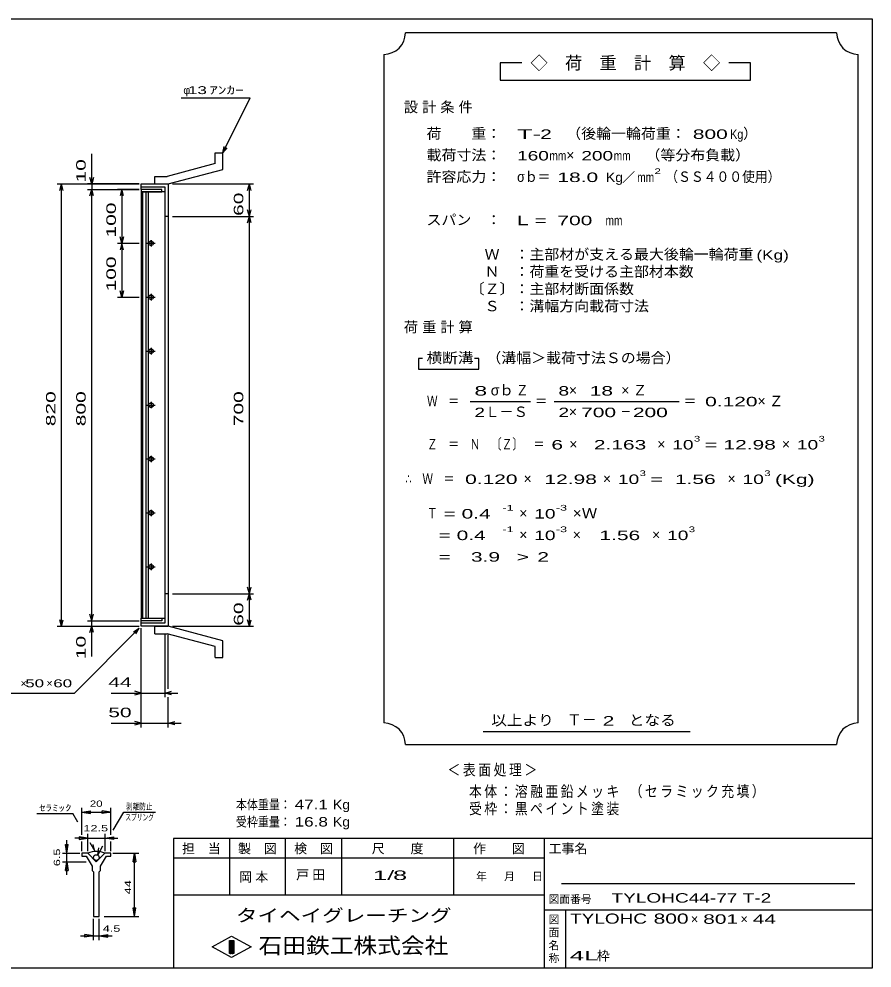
# Model space of a CAD drawing. Units: millimetres, scale not verified. Extents: x -1456 to 1379, y -1028 to 847.
# Drawn here: x -203 to 1379, y -913 to 847 of the extents above; entities that cross this region are included whole.
import ezdxf
from ezdxf.enums import TextEntityAlignment as Align

# ---------------------------------------------------------------- set-up
doc = ezdxf.new("R2010")
doc.units = ezdxf.units.MM
doc.header["$LTSCALE"] = 8
for name, color, linetype, lineweight in [('0_2', 150, 'Continuous', 25), ('16', 3, 'Continuous', 25), ('19', 6, 'Continuous', 25), ('22', 4, 'Continuous', 25), ('32', 4, 'Continuous', 25)]:
    doc.layers.add(name, color=color, linetype=linetype, lineweight=lineweight)
doc.styles.add('ベクトル', font='')
doc.styles.get('ベクトル').set_extended_font_data('ベクトル')

msp = doc.modelspace()

# ---------------------------------------------------------------- linework, layer by layer
at = {"layer": '0_2'}
for p, q in [((-1388.8, 847.2), (1379.2, 847.2)), ((1379.2, 847.2), (1379.2, -912.8)), ((1379.2, -672.8), (83.2, -672.8)), ((83.2, -672.8), (83.2, -912.8)), ((187.2, -672.8), (187.2, -776.8)), ((291.2, -776.8), (291.2, -672.8)), ((395.2, -672.8), (395.2, -776.8)), ((603.2, -776.8), (603.2, -672.8)), ((771.2, -672.8), (771.2, -912.8)), ((771.2, -708.8), (83.2, -708.8)), ((1347.2, -756.8), (803.2, -756.8)), ((83.2, -776.8), (771.2, -776.8)), ((771.2, -804.8), (1379.2, -804.8)), ((811.2, -912.8), (811.2, -804.8)), ((155.2, -873.6), (191.2, -853.6)), ((187.2, -861.6), (195.2, -861.6)), ((187.2, -885.6), (187.2, -861.6)), ((187.2, -861.6), (188.8, -861.6)), ((188.8, -861.6), (188.8, -885.6)), ((190.4, -885.6), (190.4, -861.6)), ((190.4, -861.6), (192, -861.6)), ((191.2, -853.6), (227.2, -873.6)), ((192, -861.6), (192, -885.6)), ((193.6, -885.6), (193.6, -861.6)), ((193.6, -861.6), (195.2, -861.6)), ((195.2, -861.6), (195.2, -885.6)), ((195.2, -861.6), (195.2, -885.6)), ((191.2, -893.6), (155.2, -873.6)), ((227.2, -873.6), (191.2, -893.6)), ((195.2, -885.6), (187.2, -885.6)), ((188.8, -885.6), (190.4, -885.6)), ((192, -885.6), (193.6, -885.6)), ((1379.2, -912.8), (-1388.8, -912.8))]:
    msp.add_line(p, q, dxfattribs=at)
at = {"layer": '16'}
for p, q in [((61.7, 531.2), (23.7, 531.2)), ((23.7, 531.2), (23.7, 526.7)), ((61.7, 526.7), (61.7, 531.2)), ((23.7, 526.7), (61.7, 526.7)), ((23.7, 526.7), (23.7, -264.3)), ((67.7, 526.7), (23.7, 526.7)), ((25.7, 526.7), (25.7, -264.3)), ((32.7, -264.3), (32.7, 526.7)), ((36.7, 526.7), (36.7, -264.3)), ((67.7, -264.3), (67.7, 526.7)), ((33.7, 431.2), (49.7, 431.2)), ((43.7, 434.2), (39.7, 434.2)), ((39.7, 428.2), (43.7, 428.2)), ((41.7, 437.2), (41.7, 425.2)), ((41.7, 337.2), (41.7, 325.2)), ((33.7, 331.2), (49.7, 331.2)), ((43.7, 334.2), (39.7, 334.2)), ((39.7, 328.2), (43.7, 328.2)), ((33.7, 231.2), (49.7, 231.2)), ((43.7, 234.2), (39.7, 234.2)), ((41.7, 237.2), (41.7, 225.2)), ((39.7, 228.2), (43.7, 228.2)), ((33.7, 131.2), (49.7, 131.2)), ((43.7, 134.2), (39.7, 134.2)), ((39.7, 128.2), (43.7, 128.2)), ((41.7, 137.2), (41.7, 125.2)), ((41.7, 37.2), (41.7, 25.2)), ((33.7, 31.2), (49.7, 31.2)), ((43.7, 34.2), (39.7, 34.2)), ((39.7, 28.2), (43.7, 28.2)), ((33.7, -68.8), (49.7, -68.8)), ((43.7, -65.8), (39.7, -65.8)), ((41.7, -62.8), (41.7, -74.8)), ((39.7, -71.8), (43.7, -71.8)), ((33.7, -168.8), (49.7, -168.8)), ((43.7, -165.8), (39.7, -165.8)), ((39.7, -171.8), (43.7, -171.8)), ((41.7, -162.8), (41.7, -174.8)), ((23.7, -264.3), (61.7, -264.3)), ((23.7, -268.8), (23.7, -264.3)), ((23.7, -264.3), (67.7, -264.3)), ((61.7, -268.8), (23.7, -268.8)), ((61.7, -264.3), (61.7, -268.8))]:
    msp.add_line(p, q, dxfattribs=at)
for centre, radius, start, end in [((39.7, 431.2), 3, 90, 270), ((41.7, 431.2), 4, 46.6, 133.4), ((41.7, 431.2), 4, 226.6, 313.4), ((43.7, 431.2), 3, 270, 90), ((41.7, 331.2), 4, 46.6, 133.4), ((39.7, 331.2), 3, 90, 270), ((41.7, 331.2), 4, 226.6, 313.4), ((43.7, 331.2), 3, 270, 90), ((39.7, 231.2), 3, 90, 270), ((41.7, 231.2), 4, 46.6, 133.4), ((43.7, 231.2), 3, 270, 90), ((41.7, 231.2), 4, 226.6, 313.4), ((39.7, 131.2), 3, 90, 270), ((41.7, 131.2), 4, 46.6, 133.4), ((41.7, 131.2), 4, 226.6, 313.4), ((43.7, 131.2), 3, 270, 90), ((41.7, 31.2), 4, 46.6, 133.4), ((39.7, 31.2), 3, 90, 270), ((41.7, 31.2), 4, 226.6, 313.4), ((43.7, 31.2), 3, 270, 90), ((39.7, -68.8), 3, 90, 270), ((41.7, -68.8), 4, 46.6, 133.4), ((43.7, -68.8), 3, 270, 90), ((41.7, -68.8), 4, 226.6, 313.4), ((39.7, -168.8), 3, 90, 270), ((41.7, -168.8), 4, 46.6, 133.4), ((41.7, -168.8), 4, 226.6, 313.4), ((43.7, -168.8), 3, 270, 90)]:
    msp.add_arc(centre, radius, start, end, dxfattribs=at)
at = {"layer": '19'}
for p, q in [((160.7, 599.2), (174.7, 599.2)), ((160.7, 579.2), (160.7, 599.2)), ((174.7, 568.2), (174.7, 599.2)), ((160.7, 579.2), (71.7, 555.2)), ((73.7, 541.2), (174.7, 568.2)), ((48.7, 555.2), (71.7, 555.2)), ((48.7, 541.2), (48.7, 555.2)), ((23.7, 531.2), (23.7, 541.2)), ((23.7, 541.2), (72.7, 541.2)), ((67.7, 535.2), (23.7, 535.2)), ((48.7, 541.2), (73.7, 541.2)), ((67.7, -272.8), (67.7, 535.2)), ((72.7, 541.2), (73.7, 540.2)), ((73.7, 540.2), (73.7, -277.8)), ((73.7, 481.2), (67.7, 481.2)), ((73.7, -218.8), (67.7, -218.8)), ((23.7, -278.8), (23.7, -268.8)), ((23.7, -272.8), (67.7, -272.8)), ((72.7, -278.8), (23.7, -278.8)), ((48.7, -278.8), (73.7, -278.8)), ((48.7, -292.8), (48.7, -278.8)), ((73.7, -277.8), (72.7, -278.8)), ((174.7, -305.8), (73.7, -278.8)), ((48.7, -292.8), (71.7, -292.8)), ((160.7, -316.8), (71.7, -292.8)), ((160.7, -336.8), (160.7, -316.8)), ((174.7, -336.8), (174.7, -305.8)), ((160.7, -336.8), (174.7, -336.8))]:
    msp.add_line(p, q, dxfattribs=at)
at = {"layer": '22'}
for p, q in [((1313.6, 821.6), (513.6, 821.6)), ((473.6, 781.6), (473.6, -458.4)), ((1353.6, -458.4), (1353.6, 781.6)), ((729.6, 765.6), (689.6, 765.6)), ((689.6, 765.6), (689.6, 733.6)), ((1153.6, 765.6), (1113.6, 765.6)), ((1153.6, 733.6), (1153.6, 765.6)), ((689.6, 733.6), (1153.6, 733.6)), ((97.7, 701.2), (225.7, 701.2)), ((174.7, 599.2), (225.7, 701.2)), ((174.7, 599.2), (177.1, 610.88)), ((174.7, 599.2), (182.7, 608)), ((-68.3, 541.2), (-68.3, 597.2)), ((-68.3, 541.2), (-71.5, 553.2)), ((-65.1, 553.2), (-68.3, 541.2)), ((-132.3, 541.2), (19.7, 541.2)), ((-127.5, 529.2), (-124.3, 541.2)), ((-121.1, 529.2), (-124.3, 541.2)), ((-124.3, -278.8), (-124.3, 541.2)), ((19.7, 541.2), (-76.3, 541.2)), ((-76.3, 531.2), (19.7, 531.2)), ((-71.5, 519.2), (-68.3, 531.2)), ((-68.3, 541.2), (-68.3, 531.2)), ((-65.1, 519.2), (-68.3, 531.2)), ((-68.3, -268.8), (-68.3, 531.2)), ((19.7, 531.2), (-20.3, 531.2)), ((-12.3, 531.2), (-15.5, 519.2)), ((-9.1, 519.2), (-12.3, 531.2)), ((-12.3, 531.2), (-12.3, 431.2)), ((81.7, 541.2), (232.1, 541.2)), ((220.9, 529.2), (224.1, 541.2)), ((227.3, 529.2), (224.1, 541.2)), ((224.1, 481.2), (224.1, 541.2)), ((224.1, 481.2), (220.9, 493.2)), ((224.1, 481.2), (227.3, 493.2)), ((81.7, 481.2), (232.1, 481.2)), ((220.9, 469.2), (224.1, 481.2)), ((227.3, 469.2), (224.1, 481.2)), ((224.1, -218.8), (224.1, 481.2)), ((-12.3, 431.2), (-15.5, 443.2)), ((-9.1, 443.2), (-12.3, 431.2)), ((-20.3, 431.2), (19.7, 431.2)), ((-12.3, 431.2), (-15.5, 419.2)), ((-9.1, 419.2), (-12.3, 431.2)), ((-12.3, 431.2), (-12.3, 331.2)), ((-12.3, 331.2), (-15.5, 343.2)), ((-9.1, 343.2), (-12.3, 331.2)), ((-20.3, 331.2), (19.7, 331.2)), ((545.6, 217.6), (537.6, 217.6)), ((537.6, 217.6), (537.6, 197.6)), ((649.6, 217.6), (641.6, 217.6)), ((649.6, 197.6), (649.6, 217.6)), ((537.6, 197.6), (649.6, 197.6)), ((633.6, 137.6), (745.6, 137.6)), ((789.6, 137.6), (1021.6, 137.6)), ((224.1, -218.8), (220.9, -206.8)), ((224.1, -218.8), (227.3, -206.8)), ((81.7, -218.8), (232.1, -218.8)), ((220.9, -230.8), (224.1, -218.8)), ((227.3, -230.8), (224.1, -218.8)), ((224.1, -278.8), (224.1, -218.8)), ((-68.3, -268.8), (-71.5, -256.8)), ((-68.3, -268.8), (-65.1, -256.8)), ((-132.3, -278.8), (19.7, -278.8)), ((-124.3, -278.8), (-127.5, -266.8)), ((-124.3, -278.8), (-121.1, -266.8)), ((-76.3, -268.8), (19.7, -268.8)), ((-76.3, -278.8), (19.7, -278.8)), ((-71.5, -290.8), (-68.3, -278.8)), ((-68.3, -278.8), (-68.3, -268.8)), ((-65.1, -290.8), (-68.3, -278.8)), ((-68.3, -334.8), (-68.3, -278.8)), ((81.7, -278.8), (232.1, -278.8)), ((224.1, -278.8), (220.9, -266.8)), ((224.1, -278.8), (227.3, -266.8)), ((-100.3, -402.8), (19.7, -282.8)), ((9.3, -289.2), (19.7, -282.8)), ((13.3, -293.2), (19.7, -282.8)), ((23.7, -410.8), (23.7, -282.8)), ((23.7, -466.8), (23.7, -282.8)), ((67.7, -410.8), (67.7, -295)), ((73.7, -394.8), (73.7, -295)), ((-260.3, -402.8), (-100.3, -402.8)), ((-32.3, -402.8), (23.7, -402.8)), ((23.7, -402.8), (11.7, -399.6)), ((11.7, -406), (23.7, -402.8)), ((23.7, -402.8), (67.7, -402.8)), ((67.7, -402.8), (79.7, -399.6)), ((79.7, -406), (67.7, -402.8)), ((67.7, -402.8), (91.7, -402.8)), ((73.7, -466.8), (73.7, -410.8)), ((23.7, -458.8), (11.7, -455.6)), ((73.7, -458.8), (85.7, -455.6)), ((-32.3, -458.8), (23.7, -458.8)), ((11.7, -462), (23.7, -458.8)), ((23.7, -458.8), (73.7, -458.8)), ((85.7, -462), (73.7, -458.8)), ((73.7, -458.8), (97.7, -458.8)), ((657.6, -474.4), (1041.6, -474.4)), ((513.6, -498.4), (1313.6, -498.4))]:
    msp.add_line(p, q, dxfattribs=at)
for centre, start, end in [((473.6, 821.6), 270, 0), ((1353.6, 821.6), 180, 270), ((473.6, -498.4), 0, 90), ((1353.6, -498.4), 90, 180)]:
    msp.add_arc(centre, 40, start, end, dxfattribs=at)
at = {"layer": '32'}
for p, q in [((-86.4, -665.6), (-86.4, -616)), ((-33.067, -665.6), (-33.067, -616)), ((-169.867, -626.4), (-103.2, -626.4)), ((-93.867, -642.4), (-103.2, -626.4)), ((-86.4, -624), (-70.4, -621.6)), ((-86.4, -624), (-70.4, -626.4)), ((-86.4, -624), (-33.067, -624)), ((-70.4, -626.4), (-70.4, -621.6)), ((-33.067, -624), (-49.067, -621.6)), ((-49.067, -626.4), (-49.067, -621.6)), ((-33.067, -624), (-49.067, -626.4)), ((-28.264, -657.333), (-8.797, -623.733)), ((-8.797, -623.733), (49.869, -623.733)), ((-75.733, -696), (-75.733, -664)), ((-43.733, -664), (-43.733, -696)), ((-114.4, -700), (-116.8, -684)), ((-116.8, -684), (-112, -684)), ((-114.4, -700), (-114.4, -676)), ((-114.4, -700), (-112, -684)), ((-75.733, -672), (-99.733, -672)), ((-75.733, -672), (-91.733, -669.6)), ((-91.733, -669.6), (-91.733, -674.4)), ((-91.733, -674.4), (-75.733, -672)), ((-86.4, -696), (-86.4, -678.4)), ((-75.733, -672), (-43.733, -672)), ((-71.733, -680), (-62.4, -696)), ((-62.4, -696), (-65.333, -683.467)), ((-43.733, -672), (-27.733, -669.6)), ((-27.733, -674.4), (-43.733, -672)), ((-43.733, -672), (-19.733, -672)), ((-33.067, -696), (-33.067, -678.4)), ((-27.733, -669.6), (-27.733, -674.4)), ((-122.4, -700), (-90.4, -700)), ((-114.4, -716), (-114.4, -700)), ((-86.4, -700), (-86.4, -705.333)), ((-75.733, -700), (-86.4, -700)), ((-59.733, -716), (-75.733, -700)), ((-43.733, -700), (-59.733, -716)), ((-47.997, -686.666), (-57.064, -702.666)), ((-57.064, -702.666), (-55.197, -689.866)), ((-33.067, -700), (-43.733, -700)), ((-33.067, -705.333), (-33.067, -700)), ((-29.067, -700), (18.933, -700)), ((8.533, -716), (10.933, -700)), ((10.933, -700), (13.333, -716)), ((10.933, -817.334), (10.933, -700)), ((-122.4, -716), (-78.4, -716)), ((-116.8, -732), (-114.4, -716)), ((-114.4, -716), (-112, -732)), ((-114.4, -740), (-114.4, -716)), ((-86.4, -705.333), (-78.4, -705.333)), ((-78.4, -705.333), (-67.733, -724)), ((-51.733, -724), (-41.067, -705.333)), ((-41.067, -705.333), (-33.067, -705.333)), ((8.533, -716), (13.333, -716)), ((-116.8, -732), (-112, -732)), ((-67.733, -724), (-67.733, -732)), ((-67.733, -732), (-65.067, -734.667)), ((-65.067, -734.667), (-65.067, -817.333)), ((-54.4, -734.667), (-51.733, -732)), ((-54.4, -817.333), (-54.4, -734.667)), ((-51.733, -732), (-51.733, -724)), ((10.933, -817.334), (8.533, -801.334)), ((8.533, -801.334), (13.333, -801.334)), ((10.933, -817.334), (13.333, -801.334)), ((-65.067, -817.333), (-54.4, -817.333)), ((-65.067, -861.334), (-65.067, -821.334)), ((-54.4, -861.334), (-54.4, -821.334)), ((-45.067, -817.334), (18.933, -817.334)), ((-89.067, -853.334), (-65.067, -853.334)), ((-65.067, -853.334), (-81.067, -850.934)), ((-81.067, -855.734), (-81.067, -850.934)), ((-65.067, -853.334), (-81.067, -855.734)), ((-65.067, -853.334), (-54.4, -853.334)), ((-54.4, -853.334), (-38.4, -850.934)), ((-54.4, -853.334), (-38.4, -855.734)), ((-54.4, -853.334), (-30.4, -853.334)), ((-38.4, -855.734), (-38.4, -850.934))]:
    msp.add_line(p, q, dxfattribs=at)
msp.add_circle((-59.733, -708), 5.333, dxfattribs=at)
msp.add_arc((-60.003, -736.542), 40, 66, 113, dxfattribs=at)

# ---------------------------------------------------------------- texts
at = {"layer": '0_2', "style": 'ベクトル'}
for s, height, p in [('担\u3000当', 17.6, (99.2, -691.2)), ('製\u3000図', 17.6, (203.2, -691.2)), ('検\u3000図', 17.6, (307.2, -691.2)), ('尺\u3000\u3000度', 17.6, (451.2, -691.2)), ('作\u3000\u3000図', 17.6, (639.2, -691.2)), ('工事名', 17.6, (779.2, -691.2)), ('年', 14.66, (644.8, -742.8)), ('月', 14.66, (696.8, -742.8)), ('日', 14.66, (748.8, -742.8)), ('図面番号', 14.66, (779.2, -785.2)), ('図', 14.66, (779.2, -822.8)), ('面', 14.66, (779.2, -846.8)), ('名', 14.66, (779.2, -870.8)), ('称', 14.66, (779.2, -894.8))]:
    msp.add_text(s, height=height, dxfattribs=at).set_placement(p, align=Align.MIDDLE_LEFT)
at = {"layer": '0_2', "color": 222, "style": 'ベクトル'}
for s, height, width, p in [('タイヘイグレーチング', 23.46, 1.25, (199.2, -815.2)), ('石田鉄工株式会社', 29.33, 1.1, (241.2, -871.2))]:
    msp.add_text(s, height=height, dxfattribs=dict(at, width=width)).set_placement(p, align=Align.MIDDLE_LEFT)
at = {"layer": '22', "color": 2, "style": 'ベクトル'}
for s, height, p in [('◇\u3000荷\u3000重\u3000計\u3000算\u3000◇', 23.46, (745.6, 765.6)), ('φ', 14.66, (101.7, 715.2)), ('）', 19.35, (1140, 634.8)), ('×', 19.35, (812, 594.8)), ('／', 17.6, (915.6, 553.6)), ('σｂ', 19.35, (672, 158.8)), ('×', 19.35, (816.8, 158.8)), ('Ｌ－Ｓ', 19.35, (661.6, 118.8)), ('×', 19.35, (816.8, 118.8)), ('×', 19.35, (817.6, 58.8)), ('×', 19.35, (980.8, 58.8)), ('×', 19.35, (1212, 58.8)), ('×', 19.35, (732.8, -5.2)), ('×', 19.35, (880, -5.2)), ('×', 19.35, (1111.2, -5.2)), ('×', 19.35, (724.8, -69.2)), ('×', 19.35, (724.8, -109.2)), ('×', 19.35, (824, -109.2)), ('×', 19.35, (971.2, -109.2)), ('×', 14.66, (-200.3, -384.8)), ('×', 14.66, (-152.3, -384.8)), ('Ｔ－', 20.53, (812.8, -452.4)), ('×', 17.6, (1043.2, -822)), ('×', 17.6, (1135.2, -822)), ('枠', 17.6, (868.8, -890))]:
    msp.add_text(s, height=height, dxfattribs=at).set_placement(p, align=Align.MIDDLE_LEFT)
for s, height, width, p in [(' 13 ', 14.66, 1.6, (101.7, 715.2)), ('ｱﾝｶｰ', 14.66, 1.6, (149.7, 715.2)), ('荷\u3000\u3000重：\u3000', 19.35, 1.05, (552.8, 634.8)), ('T-', 17.6, 2, (720.8, 633.6)), (' 2 ', 17.6, 1.65, (752.8, 633.6)), ('（後輪一輪荷重：', 19.35, 1.05, (812, 634.8)), (' 800', 17.6, 1.65, (1036, 633.6)), ('Kg', 17.6, 0.85, (1116, 633.6)), ('載荷寸法：\u3000', 19.35, 1.05, (552.8, 594.8)), ('160', 17.6, 1.5, (720.8, 593.6)), ('mm', 17.6, 0.8, (780.8, 593.6)), ('200', 17.6, 1.5, (840, 593.6)), ('mm', 17.6, 0.8, (900, 593.6)), ('\u3000（等分布負載）', 19.35, 1.05, (931.2, 594.8)), ('許容応力：\u3000', 19.35, 1.05, (552.8, 554.8)), ('σｂ＝', 19.35, 0.9, (720.8, 554.8)), ('2', 10.56, 1.5, (975.6, 564.8)), ('（ＳＳ４００使用）', 19.35, 0.9, (995.6, 554.8)), (' 18.0', 17.6, 1.65, (784.8, 553.6)), ('Kg', 17.6, 1.1, (885.6, 553.6)), ('mm', 17.6, 0.8, (943.6, 553.6)), ('スパン\u3000：\u3000', 19.35, 1.05, (552.8, 474.8)), ('L = ', 17.6, 1.65, (720.8, 473.6)), (' 700 ', 17.6, 1.65, (784.8, 473.6)), ('mm', 17.6, 0.8, (884.8, 473.6)), ('\u3000Ｗ\u3000：主部材が支える最大後輪一輪荷重', 19.35, 1.05, (632.8, 410.8)), ('(Kg)', 17.6, 1.35, (1164.8, 409.6)), ('\u3000Ｎ\u3000：荷重を受ける主部材本数', 19.35, 1.05, (632.8, 378.8)), ('〔Ｚ〕：主部材断面係数', 19.35, 1.05, (632.8, 346.8)), ('\u3000Ｓ\u3000：溝幅方向載荷寸法', 19.35, 1.05, (632.8, 314.8)), ('横断溝', 19.35, 1.1, (552.8, 218.8)), ('\u3000（溝幅＞載荷寸法Ｓの場合）', 19.35, 1.05, (636, 218.8)), ('8', 17.6, 1.8, (641.6, 157.6)), ('Ｚ', 19.35, 0.9, (718.4, 158.8)), ('8', 17.6, 1.5, (797.6, 157.6)), (' 18 ', 17.6, 1.65, (844.8, 157.6)), ('Ｗ\u3000＝', 19.35, 0.75, (553.6, 138.8)), ('＝', 19.35, 0.9, (753.6, 138.8)), ('＝', 19.35, 0.9, (1029.6, 138.8)), ('0.120', 17.6, 1.65, (1069.6, 137.6)), ('2', 17.6, 1.5, (641.6, 117.6)), ('2', 17.6, 1.5, (797.6, 117.6)), (' 700 ', 17.6, 1.65, (828.8, 117.6)), (' 200 ', 17.6, 1.65, (924.8, 117.6)), ('－', 19.35, 0.75, (912.8, 118.8)), ('Ｚ\u3000＝\u3000Ｎ\u3000〔Ｚ〕\u3000＝', 19.35, 0.75, (553.6, 58.8)), ('3', 10.56, 1.5, (1048.8, 68.8)), ('3', 10.56, 1.5, (1280, 68.8)), (' 6 ', 17.6, 1.65, (773.6, 57.6)), ('  2.163', 17.6, 1.65, (841.6, 57.6)), ('10', 17.6, 1.5, (1008.8, 57.6)), ('=', 17.6, 1.7, (1068.8, 57.6)), (' 12.98', 17.6, 1.65, (1092.8, 57.6)), ('10', 17.6, 1.5, (1240, 57.6)), ('∴\u3000Ｗ\u3000＝', 19.35, 0.75, (513.6, -5.2)), (' 0.120', 17.6, 1.65, (613.6, -6.4)), (' 12.98', 17.6, 1.65, (760.8, -6.4)), ('10', 17.6, 1.5, (908, -6.4)), ('3', 10.56, 1.5, (948, 4.8)), ('  1.56', 17.6, 1.65, (992, -6.4)), ('10', 17.6, 1.5, (1139.2, -6.4)), ('3', 10.56, 1.5, (1179.2, 4.8)), ('(Kg)', 17.6, 1.65, (1199.2, -6.4)), ('=', 17.6, 1.7, (968, -6.4)), ('Ｔ', 19.35, 0.75, (553.6, -69.2)), (' = 0.4', 17.6, 1.65, (573.6, -70.4)), ('-1', 10.56, 1.65, (693.6, -59.2)), ('10', 17.6, 1.5, (752.8, -70.4)), ('-3', 10.56, 1.65, (792.8, -59.2)), ('×Ｗ', 19.35, 1.1, (824, -69.2)), ('  = 0.4', 17.6, 1.65, (553.6, -110.4)), ('-1', 10.56, 1.65, (693.6, -99.2)), ('10', 17.6, 1.5, (752.8, -110.4)), ('-3', 10.56, 1.65, (792.8, -99.2)), ('  1.56', 17.6, 1.65, (852, -110.4)), ('10', 17.6, 1.5, (999.2, -110.4)), ('3', 10.56, 1.5, (1039.2, -99.2)), ('  =', 17.6, 1.65, (553.6, -150.4)), ('  3.9', 17.6, 1.65, (613.6, -150.4)), ('>', 17.6, 1.7, (719.6, -150.4)), (' 2 ', 17.6, 1.65, (747.6, -150.4)), (' 50 ', 14.66, 1.6, (-200.3, -384.8)), (' 60 ', 14.66, 1.6, (-148.3, -384.8)), (' 44 ', 17.6, 1.65, (-48.3, -382.8)), (' 50 ', 17.6, 1.65, (-48.3, -438.8)), ('以上より\u3000', 19.35, 1.1, (672.8, -453.2)), (' 2 ', 17.6, 1.65, (868.8, -454.4)), ('となる', 19.35, 1.1, (928, -453.2)), ('本体重量：', 17.6, 0.85, (199.2, -609.6)), (' 47.1', 17.6, 1.35, (299.2, -609.6)), ('Kg', 17.6, 1.1, (379.2, -609.6)), ('受枠重量：', 17.6, 0.85, (199.2, -641.6)), (' 16.8', 17.6, 1.35, (299.2, -641.6)), ('Kg', 17.6, 1.1, (379.2, -641.6)), ('1/', 17.6, 2, (453.6, -740.8)), (' 8 ', 17.6, 2, (477.6, -740.8)), ('TYLOHC44-77 T-2', 17.6, 1.5, (896, -782.8)), ('TYLOHC', 18.77, 1.4, (819.2, -821.2)), (' 800 ', 18.77, 1.55, (963.2, -821.2)), (' 801 ', 17.6, 1.65, (1055.2, -822)), (' 44 ', 17.6, 1.65, (1147.2, -822)), ('4L', 17.6, 2.05, (818.4, -890))]:
    msp.add_text(s, height=height, dxfattribs=dict(at, width=width)).set_placement(p, align=Align.MIDDLE_LEFT)
at = {"layer": '22', "color": 2, "style": 'ベクトル', "width": 1.65}
for s, p in [(' 10 ', (-88.3, 533.2)), (' 60 ', (204.1, 471.2)), (' 100 ', (-32.3, 431.2)), (' 100 ', (-32.3, 331.2)), (' 820 ', (-144.3, 81.2)), (' 800 ', (-88.3, 81.2)), (' 700 ', (204.1, 81.2)), (' 60 ', (204.1, -288.8)), (' 10 ', (-88.3, -350.8))]:
    msp.add_text(s, height=17.6, rotation=90, dxfattribs=at).set_placement(p, align=Align.MIDDLE_LEFT)
at = {"layer": '22', "color": 2, "attachment_point": 4, "style": 'ベクトル'}
for s, insert, char_height in [('\\T1.28;設計条件', (510.8, 682.8), 19.35), ('\\T1.28;荷重計算', (510.8, 274.8), 19.35), ('\\T1.42;×Ｚ', (914, 158.8), 19.35), ('\\T1.42;×Ｚ', (1166.8, 138.8), 19.35), ('\\T1.2;\\W0.85;＜表面処理＞', (591.6, -546.4), 20.53), ('\\T1.19;\\W0.85;本体：溶融亜鉛メッキ', (631.6, -586.4), 20.53), ('\\T1.19;\\W0.85;（セラミック充填）', (929.6, -586.4), 20.53), ('\\T1.19;\\W0.85;受枠：黒ペイント塗装', (631.6, -618.4), 20.53), ('\\T1.25;岡本\u3000', (205.2, -744.8), 17.6), ('\\T1.25;戸田\u3000', (310.8, -740.8), 17.6)]:
    msp.add_mtext(s, dxfattribs=dict(at, insert=insert, char_height=char_height))
at = {"layer": '32', "color": 2, "style": 'ベクトル'}
for s, width, p in [('ｾﾗﾐｯｸ', 1.5, (-165.867, -616)), ('20', 1.35, (-71.733, -608)), ('剥離防止', 0.75, (-4.797, -613.333)), ('スプリング', 0.65, (-6.131, -633.333)), ('12.5', 1.5, (-83.733, -653.6)), (' 4.5 ', 1.5, (-54.4, -839.734))]:
    msp.add_text(s, height=11.73, dxfattribs=dict(at, width=width)).set_placement(p, align=Align.MIDDLE_LEFT)
at = {"layer": '32', "color": 2, "style": 'ベクトル', "width": 1.5}
for s, p in [('6.5', (-132.8, -724)), (' 44 ', (-1.067, -782.667))]:
    msp.add_text(s, height=11.73, rotation=90, dxfattribs=at).set_placement(p, align=Align.MIDDLE_LEFT)

doc.saveas('drawing.dxf')
